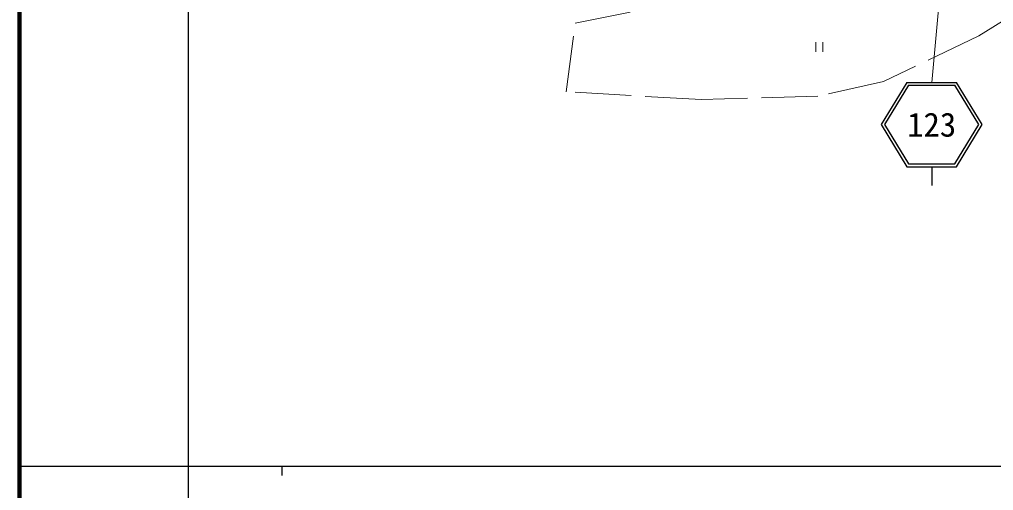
# Model space of a CAD drawing. Units: millimetres, scale not verified. Extents: x 40000 to 680000, y 20000 to 380000.
# Drawn here: x 40000 to 143982, y 202409 to 252694 of the extents above; entities that cross this region are included whole.
import ezdxf
from ezdxf.enums import TextEntityAlignment as Align

# ---------------------------------------------------------------- set-up
doc = ezdxf.new("R2010")
doc.units = ezdxf.units.MM
doc.header["$LTSCALE"] = 1000
doc.linetypes.add('DASHED', pattern=[7.5, 6, -1.5])
for name, color, linetype, lineweight in [('M-BGD', 7, 'Continuous', 13), ('M-BGD-EXST', 7, 'Continuous', 13), ('M-STR-STRC', 7, 'Continuous', 13), ('M-TTL', 2, 'Continuous', 140), ('M-TTL-BAND', 7, 'Continuous', 25)]:
    doc.layers.add(name, color=color, linetype=linetype, lineweight=lineweight)
doc.styles.add('ＭＳ ゴシック', font='')
doc.styles.get('ＭＳ ゴシック').set_extended_font_data('MS Gothic')

msp = doc.modelspace()

# ---------------------------------------------------------------- linework, layer by layer
at = {"layer": 'M-BGD', "linetype": 'DASHED'}
for p, q in [((152061, 256918), (142430, 250934)), ((99316, 252284), (109420, 254319)), ((98369, 244971), (99316, 252284)), ((142430, 250934), (132236, 246059)), ((132236, 246059), (125225, 244508)), ((112794, 244145), (98369, 244971)), ((125225, 244508), (112794, 244145))]:
    msp.add_line(p, q, dxfattribs=at)
at = {"layer": 'M-BGD-EXST'}
for p, q in [((125017, 250258), (125017, 249258)), ((125767, 250258), (125767, 249258))]:
    msp.add_line(p, q, dxfattribs=at)
at = {"layer": 'M-STR-STRC'}
msp.add_line((140772, 281935), (137380, 245967), dxfattribs=at)
at = {"layer": 'M-STR-STRC', "lineweight": 25}
for p, q in [((134744, 245967), (131980, 241467)), ((134912, 245667), (132332, 241467)), ((134744, 245967), (140016, 245967)), ((134912, 245667), (139849, 245667)), ((142428, 241467), (139849, 245667)), ((142780, 241467), (140016, 245967)), ((131980, 241467), (134744, 236967)), ((132332, 241467), (134912, 237267)), ((139849, 237267), (142428, 241467)), ((140016, 236967), (142780, 241467)), ((134912, 237267), (139849, 237267)), ((134744, 236967), (140016, 236967)), ((137380, 236967), (137380, 234967))]:
    msp.add_line(p, q, dxfattribs=at)
at = {"layer": 'M-TTL'}
msp.add_line((40000, 380000), (40000, 20000), dxfattribs=at)
at = {"layer": 'M-TTL-BAND'}
for p, q in [((58000, 370000), (58000, 20000)), ((40000, 205000), (579000, 205000)), ((68000, 205000), (68000, 204000))]:
    msp.add_line(p, q, dxfattribs=at)

# ---------------------------------------------------------------- texts
at = {"layer": 'M-STR-STRC', "style": 'ＭＳ ゴシック'}
msp.add_text('123', height=2566, dxfattribs=at).set_placement((137380, 241467), align=Align.MIDDLE_CENTER)

doc.saveas('drawing.dxf')
